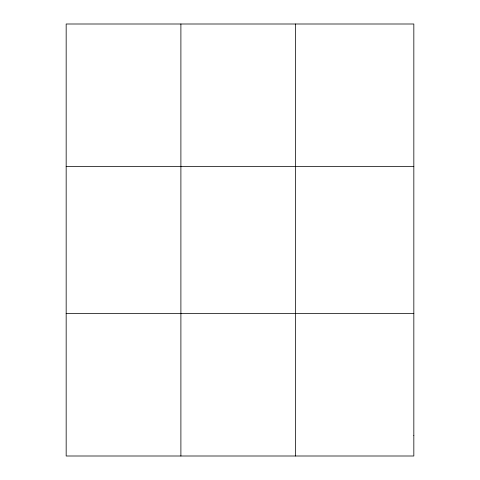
<?xml version="1.0" encoding="UTF-8"?>
<svg xmlns="http://www.w3.org/2000/svg" width="480" height="480" viewBox="0 0 480 480"><rect width="100%" height="100%" fill="white"/><g stroke="black" fill="none" stroke-linecap="round" stroke-linejoin="round"><path stroke-width="0.72" d="M180.894 456L180.894 24M295.626 456L295.626 24M66.168 166.56L413.832 166.56M66.168 313.44L413.832 313.44M413.832 435.636L413.832 456L66.168 456L66.168 24L413.832 24L413.832 435.636"/></g></svg>
